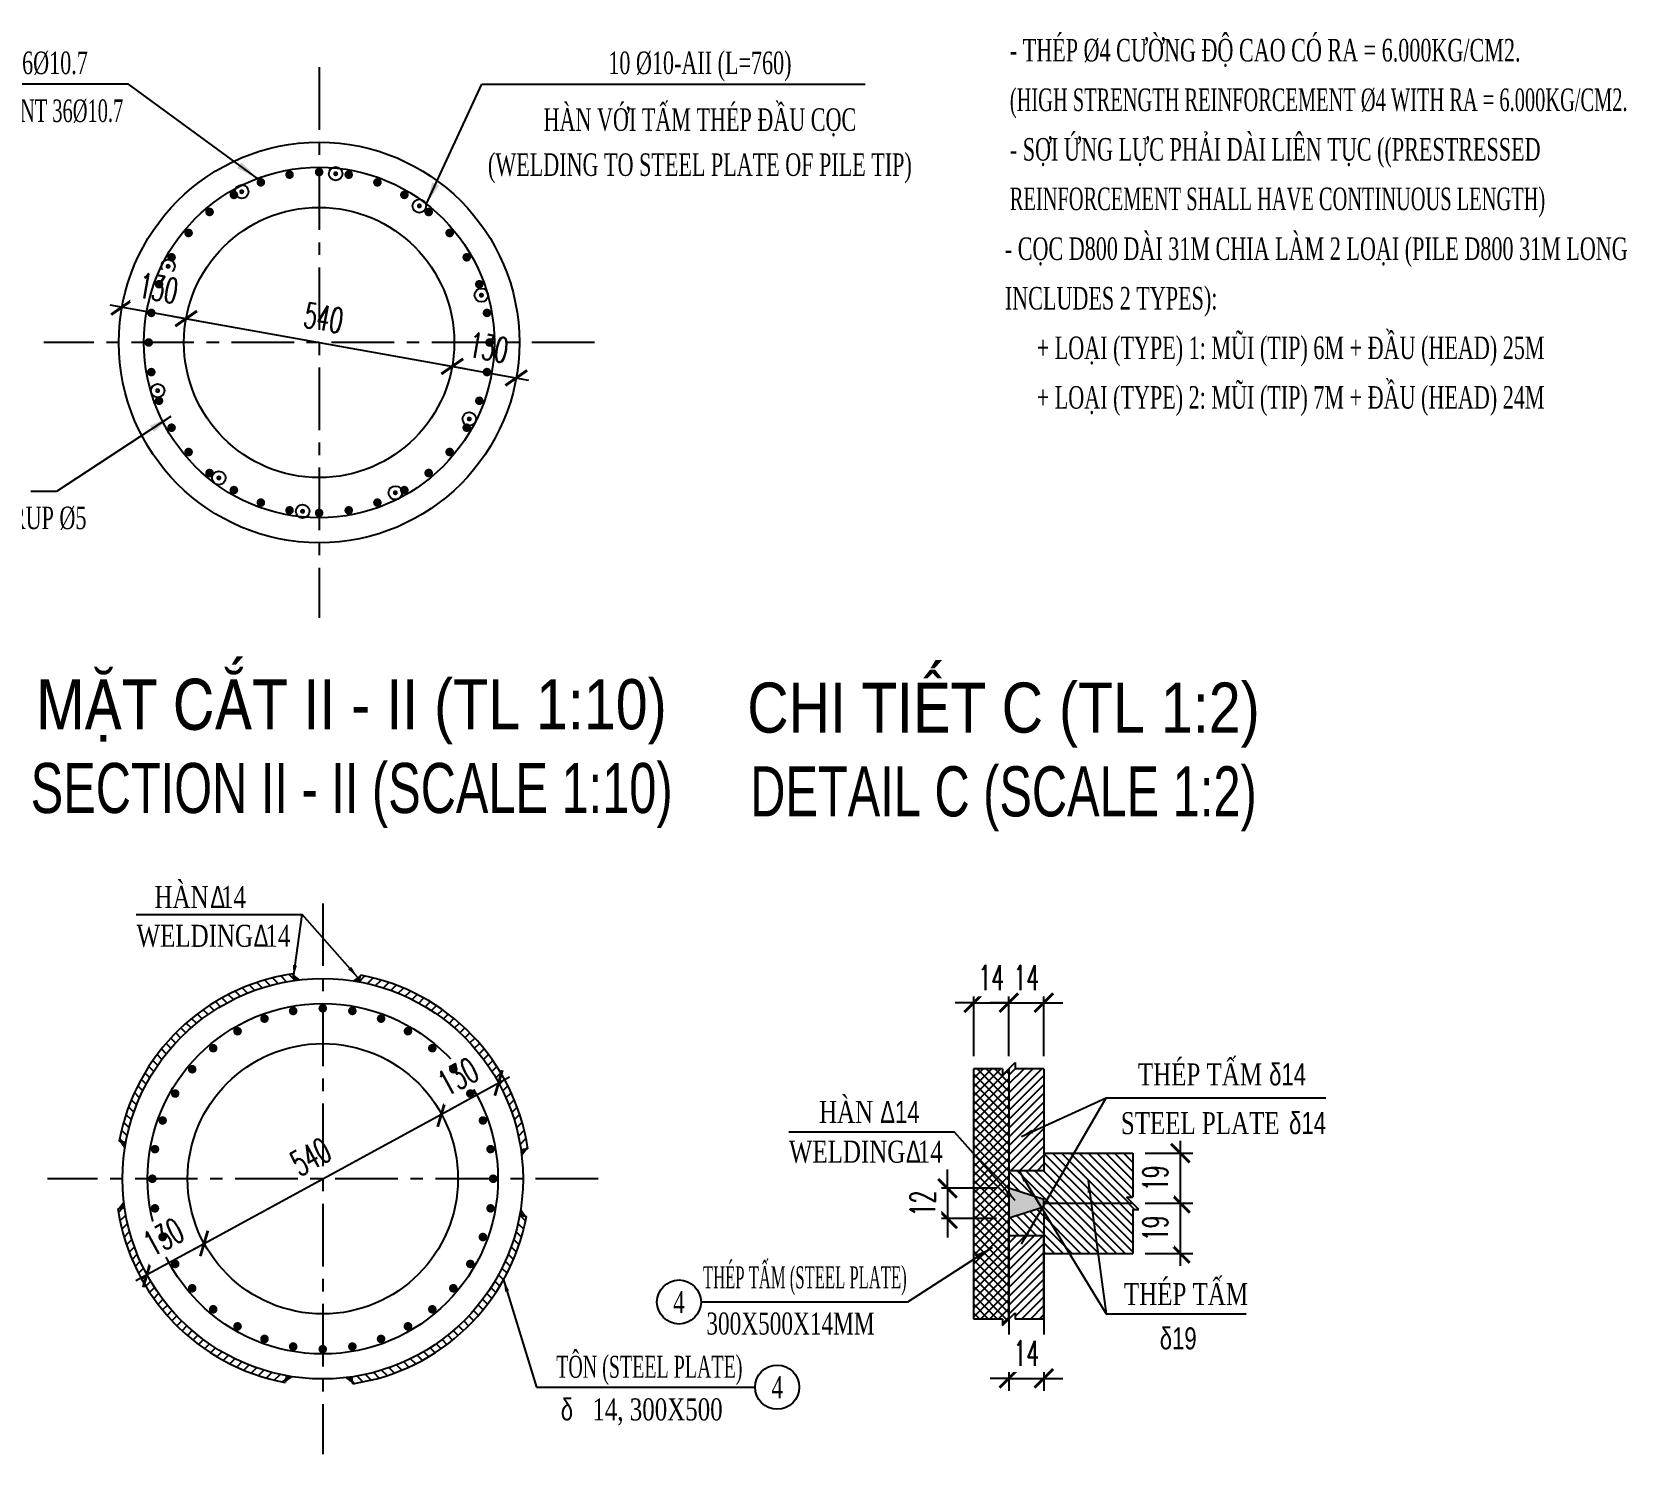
# Model space of a CAD drawing. Extents: x -687 to 808890, y -259 to 107959.
# Drawn here: x 772984 to 776171, y 73826 to 76667 of the extents above; entities that cross this region are included whole.
import ezdxf
from ezdxf.enums import TextEntityAlignment as Align

# ---------------------------------------------------------------- set-up
doc = ezdxf.new("R2010")
doc.units = 0
doc.header["$MEASUREMENT"] = 0
doc.header["$PDMODE"] = 3
doc.linetypes.add('CENTER', pattern=[2, 1.25, -0.25, 0.25, -0.25])
doc.layers.get('0').update_dxf_attribs({"color": 3, "linetype": 'CONTINUOUS'})
doc.layers.get('DEFPOINTS').update_dxf_attribs({"linetype": 'CONTINUOUS'})
for name, color, linetype in [('COBAN', 3, 'CONTINUOUS'), ('Hatch', 5, 'CONTINUOUS'), ('Kich thuoc', 4, 'CONTINUOUS'), ('KT', 2, 'CONTINUOUS'), ('KTHUOC', 2, 'CONTINUOUS'), ('Net vang', 2, 'CONTINUOUS'), ('Text', 3, 'CONTINUOUS'), ('Thep chu', 1, 'CONTINUOUS'), ('Thep dai', 6, 'CONTINUOUS'), ('Tim', 8, 'CENTER'), ('VIEN', 3, 'CONTINUOUS'), ('VL', 9, 'CONTINUOUS')]:
    doc.layers.add(name, color=color, linetype=linetype)
doc.styles.add('DIM', font='isocp.shx')
doc.styles.add('Kichthuoc', font='romans.shx', dxfattribs={"width": 0.6})
doc.styles.get("Standard").update_dxf_attribs({"font": 'vntimeh.shx', "width": 0.65})
doc.styles.add('SYMBOL', font='greeks.shx', dxfattribs={"width": 0.8})
doc.styles.add('Ten', font='VHARIALN.TTF')
doc.dimstyles.new('10a', dxfattribs={"dimscale": 200, "dimtxt": 0.22, "dimasz": 0.12, "dimexe": 0.12, "dimexo": 0.12, "dimgap": 0.1, "dimtad": 1, "dimdec": 0, "dimlfac": 0.5, "dimzin": 0, "dimdsep": 46, "dimtxsty": 'DIM', "dimblk": 'OBLIQUE', "dimcen": 0.09, "dimdle": 0.12, "dimclrd": 4, "dimclre": 4, "dimclrt": 3, "dimadec": 0, "dimazin": 0, "dimtfac": 1, "dimtdec": 0, "dimtmove": 0, "dimatfit": 0, "dimfxl": 1, "dimtolj": 1, "dimtzin": 0, "dimarcsym": 0})
doc.dimstyles.new('25', dxfattribs={"dimscale": 250, "dimtxt": 0.22, "dimasz": 0.15, "dimexe": 0.15, "dimexo": 0.2, "dimgap": 0.1, "dimtad": 1, "dimdec": 0, "dimzin": 0, "dimdsep": 46, "dimtxsty": 'DIM', "dimblk": 'OBLIQUE', "dimcen": 0.09, "dimdle": 0.15, "dimclrt": 3, "dimadec": 0, "dimazin": 0, "dimtfac": 1, "dimtdec": 0, "dimtix": 1, "dimtmove": 1, "dimatfit": 3, "dimfxl": 1, "dimtolj": 1, "dimtzin": 0, "dimarcsym": 0})
doc.dimstyles.new('Dim 250', dxfattribs={"dimscale": 250, "dimtxt": 0.2, "dimasz": 0.15, "dimexe": 0.1, "dimexo": 0.1, "dimgap": 0.1, "dimtad": 1, "dimdec": 0, "dimlfac": -1, "dimzin": 0, "dimdsep": 46, "dimtxsty": 'Kichthuoc', "dimblk": 'ARCHTICK', "dimcen": 0.1, "dimdle": 0.1, "dimclrd": 4, "dimclre": 4, "dimclrt": 3, "dimadec": 0, "dimazin": 0, "dimtfac": 1, "dimtdec": 0, "dimtix": 1, "dimtmove": 2, "dimatfit": 3, "dimfxl": 1, "dimtfill": 1, "dimtolj": 1, "dimtzin": 0, "dimarcsym": 0})
doc.dimstyles.new('Le 250', dxfattribs={"dimscale": 250, "dimtxt": 0.22, "dimasz": 0.18, "dimexe": 0.1, "dimexo": 0.2, "dimgap": 0.1, "dimtad": 1, "dimdec": 0, "dimzin": 0, "dimdsep": 46, "dimtxsty": 'Kichthuoc', "dimblk": 'ARCHTICK', "dimcen": 0, "dimdle": 0.1, "dimclrd": 2, "dimclre": 2, "dimclrt": 256, "dimadec": 0, "dimazin": 0, "dimtfac": 1, "dimtdec": 0, "dimtix": 1, "dimtmove": 2, "dimatfit": 3, "dimfxl": 1, "dimtolj": 1, "dimtzin": 0, "dimarcsym": 0})

# ---------------------------------------------------------------- blocks, each defined once
blk = doc.blocks.new('_ArchTick')
at = {"color": 0, "linetype": 'ByBlock', "const_width": 0.15}
blk.add_lwpolyline([(-0.5, -0.5), (0.5, 0.5)], dxfattribs=at)
blk = doc.blocks.new('*D146')
at = {"layer": 'DEFPOINTS', "color": 0}
for p in [(774935.9, 74354.3), (775005.9, 74334.3)]:
    blk.add_point(p, dxfattribs=at)
at = {"layer": 'Kich thuoc', "color": 4, "lineweight": -2}
for p, q in [((774935.9, 74329.3), (774935.9, 73952.1)), ((775005.9, 74309.3), (775005.9, 73952.1)), ((774935.9, 73977.1), (774898.4, 73977.1)), ((774935.9, 73977.1), (775005.9, 73977.1)), ((775005.9, 73977.1), (775043.4, 73977.1))]:
    blk.add_line(p, q, dxfattribs=at)
at = {"layer": 'Kich thuoc', "color": 4, "lineweight": -2, "xscale": 37.5, "yscale": 37.5, "zscale": 37.5}
blk.add_blockref('_ArchTick', (774935.9, 73977.1), dxfattribs=at)
at = {"layer": 'Kich thuoc', "color": 4, "lineweight": -2, "xscale": 37.5, "yscale": 37.5, "zscale": 37.5, "rotation": 180}
blk.add_blockref('_ArchTick', (775005.9, 73977.1), dxfattribs=at)
at = {"layer": 'Kich thuoc', "color": 3, "insert": (774970.9, 74027.1), "char_height": 50, "attachment_point": 5, "style": 'Kichthuoc', "bg_fill": 3, "box_fill_scale": 1.25, "bg_fill_color": 256, "bg_fill_true_color": 13158600, "bg_fill_transparency": 10645356}
blk.add_mtext('\\A1;14', dxfattribs=at)
at = {"layer": 'DEFPOINTS', "color": 0}
blk.add_point((775005.9, 73977.1), dxfattribs=at)
blk = doc.blocks.new('_Oblique')
at = {"color": 0, "linetype": 'ByBlock', "lineweight": -2}
blk.add_line((-0.5, -0.5), (0.5, 0.5), dxfattribs=at)
blk = doc.blocks.new('*D147')
at = {"layer": 'DEFPOINTS', "color": 0}
for p in [(774935.9, 74356.8), (774935.9, 74296.1)]:
    blk.add_point(p, dxfattribs=at)
at = {"layer": 'Kich thuoc', "color": 4, "lineweight": -2}
for p, q in [((774813.5, 74356.8), (774813.5, 74394.3)), ((774910.9, 74356.8), (774788.5, 74356.8)), ((774813.5, 74356.8), (774813.5, 74296.1)), ((774910.9, 74296.1), (774788.5, 74296.1)), ((774813.5, 74296.1), (774813.5, 74258.6))]:
    blk.add_line(p, q, dxfattribs=at)
at = {"layer": 'Kich thuoc', "color": 4, "lineweight": -2, "xscale": 37.5, "yscale": 37.5, "zscale": 37.5}
for p, rotation in [((774813.5, 74356.8), 270), ((774813.5, 74296.1), 90)]:
    blk.add_blockref('_ArchTick', p, dxfattribs=dict(at, rotation=rotation))
at = {"layer": 'Kich thuoc', "color": 3, "insert": (774763.5, 74326.5), "char_height": 50, "attachment_point": 5, "rotation": 90, "style": 'Kichthuoc', "bg_fill": 3, "box_fill_scale": 1.25, "bg_fill_color": 256, "bg_fill_true_color": 13158600, "bg_fill_transparency": 3}
blk.add_mtext('\\A1;12', dxfattribs=at)
at = {"layer": 'DEFPOINTS', "color": 0}
blk.add_point((774813.5, 74296.1), dxfattribs=at)
blk = doc.blocks.new('*D148')
at = {"layer": 'Kich thuoc', "color": 4, "lineweight": -2}
for p, q in [((775278.4, 74351.8), (775278.4, 74201.8)), ((775208.3, 74326.8), (775303.4, 74326.8)), ((775208.3, 74226.8), (775303.4, 74226.8))]:
    blk.add_line(p, q, dxfattribs=at)
at = {"layer": 'Kich thuoc', "color": 4, "lineweight": -2, "xscale": 37.5, "yscale": 37.5, "zscale": 37.5}
for p, rotation in [((775278.4, 74326.8), 90), ((775278.4, 74226.8), 270)]:
    blk.add_blockref('_ArchTick', p, dxfattribs=dict(at, rotation=rotation))
at = {"layer": 'Kich thuoc', "color": 3, "insert": (775228.4, 74276.8), "char_height": 50, "attachment_point": 5, "rotation": 90, "style": 'Kichthuoc', "bg_fill": 3, "box_fill_scale": 1.25, "bg_fill_color": 256, "bg_fill_true_color": 13158600, "bg_fill_transparency": 16192860}
blk.add_mtext('\\A1;19', dxfattribs=at)
at = {"layer": 'DEFPOINTS', "color": 0}
for p in [(775183.3, 74326.8), (775183.3, 74226.8), (775278.4, 74226.8)]:
    blk.add_point(p, dxfattribs=at)
blk = doc.blocks.new('*D149')
at = {"layer": 'Kich thuoc', "color": 4, "lineweight": -2}
for p, q in [((775278.4, 74451.8), (775278.4, 74301.8)), ((775208.3, 74426.8), (775303.4, 74426.8)), ((775208.3, 74326.8), (775303.4, 74326.8))]:
    blk.add_line(p, q, dxfattribs=at)
at = {"layer": 'Kich thuoc', "color": 4, "lineweight": -2, "xscale": 37.5, "yscale": 37.5, "zscale": 37.5}
for p, rotation in [((775278.4, 74426.8), 90), ((775278.4, 74326.8), 270)]:
    blk.add_blockref('_ArchTick', p, dxfattribs=dict(at, rotation=rotation))
at = {"layer": 'Kich thuoc', "color": 3, "insert": (775228.4, 74376.8), "char_height": 50, "attachment_point": 5, "rotation": 90, "style": 'Kichthuoc', "bg_fill": 3, "box_fill_scale": 1.25, "bg_fill_color": 256, "bg_fill_true_color": 13158600, "bg_fill_transparency": 9025980}
blk.add_mtext('\\A1;19', dxfattribs=at)
at = {"layer": 'DEFPOINTS', "color": 0}
for p in [(775183.3, 74426.8), (775183.3, 74326.8), (775278.4, 74326.8)]:
    blk.add_point(p, dxfattribs=at)
blk = doc.blocks.new('*D150')
at = {"layer": 'DEFPOINTS', "color": 0}
for p in [(774935.9, 74595.5), (775005.9, 74595.5)]:
    blk.add_point(p, dxfattribs=at)
at = {"layer": 'Kich thuoc', "color": 4, "lineweight": -2}
for p, q in [((774935.9, 74727.4), (774898.4, 74727.4)), ((774935.9, 74620.5), (774935.9, 74752.4)), ((774935.9, 74727.4), (775005.9, 74727.4)), ((775005.9, 74620.5), (775005.9, 74752.4)), ((775005.9, 74727.4), (775043.4, 74727.4))]:
    blk.add_line(p, q, dxfattribs=at)
at = {"layer": 'Kich thuoc', "color": 4, "lineweight": -2, "xscale": 37.5, "yscale": 37.5, "zscale": 37.5}
blk.add_blockref('_ArchTick', (774935.9, 74727.4), dxfattribs=at)
at = {"layer": 'Kich thuoc', "color": 4, "lineweight": -2, "xscale": 37.5, "yscale": 37.5, "zscale": 37.5, "rotation": 180}
blk.add_blockref('_ArchTick', (775005.9, 74727.4), dxfattribs=at)
at = {"layer": 'Kich thuoc', "color": 3, "insert": (774970.9, 74777.4), "char_height": 50, "attachment_point": 5, "style": 'Kichthuoc', "bg_fill": 3, "box_fill_scale": 1.25, "bg_fill_color": 256, "bg_fill_true_color": 13158600, "bg_fill_transparency": 9025980}
blk.add_mtext('\\A1;14', dxfattribs=at)
at = {"layer": 'DEFPOINTS', "color": 0}
blk.add_point((775005.9, 74727.4), dxfattribs=at)
blk = doc.blocks.new('*D151')
at = {"layer": 'DEFPOINTS', "color": 0}
for p in [(774865.9, 74595.5), (774935.9, 74595.5)]:
    blk.add_point(p, dxfattribs=at)
at = {"layer": 'Kich thuoc', "color": 4, "lineweight": -2}
for p, q in [((774865.9, 74727.4), (774828.4, 74727.4)), ((774865.9, 74620.5), (774865.9, 74752.4)), ((774865.9, 74727.4), (774935.9, 74727.4)), ((774935.9, 74620.5), (774935.9, 74752.4)), ((774935.9, 74727.4), (774973.4, 74727.4))]:
    blk.add_line(p, q, dxfattribs=at)
at = {"layer": 'Kich thuoc', "color": 4, "lineweight": -2, "xscale": 37.5, "yscale": 37.5, "zscale": 37.5}
blk.add_blockref('_ArchTick', (774865.9, 74727.4), dxfattribs=at)
at = {"layer": 'Kich thuoc', "color": 4, "lineweight": -2, "xscale": 37.5, "yscale": 37.5, "zscale": 37.5, "rotation": 180}
blk.add_blockref('_ArchTick', (774935.9, 74727.4), dxfattribs=at)
at = {"layer": 'Kich thuoc', "color": 3, "insert": (774900.9, 74777.4), "char_height": 50, "attachment_point": 5, "style": 'Kichthuoc', "bg_fill": 3, "box_fill_scale": 1.25, "bg_fill_color": 256, "bg_fill_true_color": 13158600, "bg_fill_transparency": 9025980}
blk.add_mtext('\\A1;14', dxfattribs=at)
at = {"layer": 'DEFPOINTS', "color": 0}
blk.add_point((774935.9, 74727.4), dxfattribs=at)
blk = doc.blocks.new('*D152')
at = {"layer": 'DEFPOINTS', "color": 0}
for p in [(773328.3, 74246.6), (773328.3, 74246.6), (773214.1, 74184.4)]:
    blk.add_point(p, dxfattribs=at)
at = {"layer": 'Kich thuoc', "color": 4, "lineweight": -2}
blk.add_line((773192.2, 74172.4), (773350.2, 74258.6), dxfattribs=at)
at = {"layer": 'Kich thuoc', "color": 4, "lineweight": -2, "xscale": 37.5, "yscale": 37.5, "zscale": 37.5}
for p, rotation in [((773328.3, 74246.6), 28.58698925842273), ((773214.1, 74184.4), 208.5869892584228)]:
    blk.add_blockref('_ArchTick', p, dxfattribs=dict(at, rotation=rotation))
at = {"layer": 'Kich thuoc', "color": 3, "insert": (773247.3, 74259.4), "char_height": 50, "attachment_point": 5, "rotation": 28.587, "style": 'Kichthuoc', "bg_fill": 3, "box_fill_scale": 1.25, "bg_fill_color": 256, "bg_fill_true_color": 13158600, "bg_fill_transparency": 11732736}
blk.add_mtext('\\A1;130', dxfattribs=at)
blk = doc.blocks.new('*D153')
at = {"layer": 'DEFPOINTS', "color": 0}
for p in [(773802.4, 74505), (773802.4, 74505), (773328.3, 74246.6)]:
    blk.add_point(p, dxfattribs=at)
at = {"layer": 'Kich thuoc', "color": 4, "lineweight": -2}
blk.add_line((773306.3, 74234.6), (773824.4, 74516.9), dxfattribs=at)
at = {"layer": 'Kich thuoc', "color": 4, "lineweight": -2, "xscale": 37.5, "yscale": 37.5, "zscale": 37.5}
for p, rotation in [((773802.4, 74505), 28.58698925857876), ((773328.3, 74246.6), 208.5869892585788)]:
    blk.add_blockref('_ArchTick', p, dxfattribs=dict(at, rotation=rotation))
at = {"layer": 'Kich thuoc', "color": 3, "insert": (773541.4, 74419.7), "char_height": 50, "attachment_point": 5, "rotation": 28.587, "style": 'Kichthuoc', "bg_fill": 3, "box_fill_scale": 1.25, "bg_fill_color": 256, "bg_fill_true_color": 13158600, "bg_fill_transparency": 11732736}
blk.add_mtext('\\A1;540', dxfattribs=at)
blk = doc.blocks.new('*D154')
at = {"layer": 'DEFPOINTS', "color": 0}
for p in [(773916.6, 74567.2), (773916.6, 74567.2), (773802.4, 74505)]:
    blk.add_point(p, dxfattribs=at)
at = {"layer": 'Kich thuoc', "color": 4, "lineweight": -2}
blk.add_line((773780.5, 74493), (773938.5, 74579.1), dxfattribs=at)
at = {"layer": 'Kich thuoc', "color": 4, "lineweight": -2, "xscale": 37.5, "yscale": 37.5, "zscale": 37.5}
for p, rotation in [((773916.6, 74567.2), 28.58698925876108), ((773802.4, 74505), 208.5869892587611)]:
    blk.add_blockref('_ArchTick', p, dxfattribs=dict(at, rotation=rotation))
at = {"layer": 'Kich thuoc', "color": 3, "insert": (773835.6, 74580), "char_height": 50, "attachment_point": 5, "rotation": 28.587, "style": 'Kichthuoc', "bg_fill": 3, "box_fill_scale": 1.25, "bg_fill_color": 256, "bg_fill_true_color": 13158600, "bg_fill_transparency": 11732736}
blk.add_mtext('\\A1;130', dxfattribs=at)
blk = doc.blocks.new('*D178')
at = {"layer": 'Kich thuoc', "color": 4, "lineweight": -2}
blk.add_line((773799.2, 76002.9), (773976.4, 75971.1), dxfattribs=at)
at = {"layer": 'Kich thuoc', "color": 4, "lineweight": -2, "xscale": 37.5, "yscale": 37.5, "zscale": 37.5}
for p, rotation in [((773823.9, 75998.5), 169.8069667111609), ((773951.8, 75975.5), 349.8069667111608)]:
    blk.add_blockref('_ArchTick', p, dxfattribs=dict(at, rotation=rotation))
at = {"layer": 'Kich thuoc', "color": 3, "insert": (773896.7, 76036.2), "char_height": 50, "attachment_point": 5, "rotation": 349.807, "style": 'Kichthuoc', "bg_fill": 3, "box_fill_scale": 1.25, "bg_fill_color": 256, "bg_fill_true_color": 13158600, "bg_fill_transparency": 8296996}
blk.add_mtext('\\A1;130', dxfattribs=at)
at = {"layer": 'DEFPOINTS', "color": 0}
for p in [(773823.9, 75998.5), (773951.8, 75975.5), (773951.8, 75975.5)]:
    blk.add_point(p, dxfattribs=at)
blk = doc.blocks.new('*D179')
at = {"layer": 'DEFPOINTS', "color": 0}
for p in [(773292.4, 76094.1), (773823.9, 75998.5), (773823.9, 75998.5)]:
    blk.add_point(p, dxfattribs=at)
at = {"layer": 'Kich thuoc', "color": 4, "lineweight": -2}
blk.add_line((773267.8, 76098.5), (773848.5, 75994.1), dxfattribs=at)
at = {"layer": 'Kich thuoc', "color": 4, "lineweight": -2, "xscale": 37.5, "yscale": 37.5, "zscale": 37.5}
for p, rotation in [((773292.4, 76094.1), 169.8069667109831), ((773823.9, 75998.5), 349.8069667109831)]:
    blk.add_blockref('_ArchTick', p, dxfattribs=dict(at, rotation=rotation))
at = {"layer": 'Kich thuoc', "color": 3, "insert": (773567, 76095.5), "char_height": 50, "attachment_point": 5, "rotation": 349.807, "style": 'Kichthuoc', "bg_fill": 3, "box_fill_scale": 1.25, "bg_fill_color": 256, "bg_fill_true_color": 13158600, "bg_fill_transparency": 8766896}
blk.add_mtext('\\A1;540', dxfattribs=at)
blk = doc.blocks.new('*D180')
at = {"layer": 'Kich thuoc', "color": 4, "lineweight": -2}
blk.add_line((773139.8, 76121.5), (773317, 76089.7), dxfattribs=at)
at = {"layer": 'Kich thuoc', "color": 4, "lineweight": -2, "xscale": 37.5, "yscale": 37.5, "zscale": 37.5}
for p, rotation in [((773164.4, 76117.1), 169.8069667108236), ((773292.4, 76094.1), 349.8069667108236)]:
    blk.add_blockref('_ArchTick', p, dxfattribs=dict(at, rotation=rotation))
at = {"layer": 'Kich thuoc', "color": 3, "insert": (773237.2, 76154.8), "char_height": 50, "attachment_point": 5, "rotation": 349.807, "style": 'Kichthuoc', "bg_fill": 3, "box_fill_scale": 1.25, "bg_fill_color": 256, "bg_fill_true_color": 13158600, "bg_fill_transparency": 11732736}
blk.add_mtext('\\A1;130', dxfattribs=at)
at = {"layer": 'DEFPOINTS', "color": 0}
for p in [(773164.4, 76117.1), (773292.4, 76094.1), (773292.4, 76094.1)]:
    blk.add_point(p, dxfattribs=at)

msp = doc.modelspace()

# ---------------------------------------------------------------- hatches: boundary and pattern name
at = {"layer": 'VL'}
h = msp.add_hatch(dxfattribs=at)
h.set_pattern_fill('ANSI31', color=256, scale=100, style=0)
h.set_pattern_definition([(45, (0, -34240.844), (-8.83883476, 8.83883476), [])])
h.paths.add_polyline_path([(775005.9, 74595.5), (774948.4, 74595.5), (774948.4, 74608), (774935.9, 74595.5), (774935.9, 74391.8), (775005.9, 74391.8)])
h.paths.add_polyline_path([(775005.9, 74261.8), (774935.9, 74261.8), (774935.9, 74095.4), (774948.4, 74107.9), (774948.4, 74095.4), (775005.9, 74095.4)])
h = msp.add_hatch(dxfattribs=at)
h.set_pattern_fill('ANSI31', color=256, scale=100, angle=90, style=0)
h.set_pattern_definition([(135, (0, -34240.844), (-8.83883476, -8.83883476), [])])
h.paths.add_polyline_path([(775183.3, 74314.3), (775195.8, 74314.3), (775183.3, 74326.8), (775005.9, 74326.8), (775005.9, 74319.3), (774935.9, 74296.8), (774935.9, 74261.8), (775005.9, 74261.8), (775005.9, 74226.8), (775183.3, 74226.8)])

# ---------------------------------------------------------------- linework, layer by layer
for centre, radius in [((773558.1, 76046.3), 400), ((773565.4, 74375.8), 270)]:
    msp.add_circle(centre, radius)
at = {"layer": 'COBAN'}
for p, q in [((774865.9, 74095.4), (774865.9, 74595.5)), ((775005.9, 74595.5), (775005.9, 74391.8)), ((775005.9, 74426.8), (775183.3, 74426.8)), ((774935.9, 74095.4), (774935.9, 74296.8)), ((775005.9, 74095.4), (775005.9, 74261.8))]:
    msp.add_line(p, q, dxfattribs=at)
at = {"layer": 'Hatch'}
for centre in [(773591.2, 76383.4), (773403.5, 76347.5), (773758.3, 76319.1), (773256.4, 76198.5), (773882.2, 76140.8), (773235.5, 75950.1), (773858, 75893.6), (773357.8, 75775.8), (773710.4, 75746.1), (773525.1, 75709.2)]:
    msp.add_circle(centre, 13.5, dxfattribs=at)
at = {"layer": 'KT'}
for p, q in [((775183.3, 74314.3), (775183.3, 74226.8)), ((774923.4, 74095.4), (774865.9, 74095.4)), ((774923.4, 74082.9), (774948.4, 74107.9)), ((774923.4, 74095.4), (774923.4, 74082.9)), ((774948.4, 74107.9), (774948.4, 74095.4)), ((775005.9, 74095.4), (774948.4, 74095.4))]:
    msp.add_line(p, q, dxfattribs=at)
msp.add_circle((774277, 74129.6), 44, dxfattribs=at)
at = {"layer": 'KTHUOC'}
for p, q in [((773192.4, 74903.6), (773523.9, 74903.6)), ((773992.3, 73959.4), (774429.2, 73959.4))]:
    msp.add_line(p, q, dxfattribs=at)
msp.add_circle((774473.2, 73959.4), 44, dxfattribs=at)
for points in [[(773505.6, 74785.2), (773507.5, 74771.6), (773521.2, 74773.3)], [(773640.5, 74782.6), (773638, 74769.1), (773624.5, 74771.4)], [(773158.5, 74450.9), (773172, 74448.4), (773169.8, 74434.9)], [(773974.7, 74435.6), (773961.2, 74433.6), (773962.9, 74420)], [(773972.2, 74300.6), (773958.7, 74303.1), (773961, 74316.6)], [(773490.2, 73969), (773492.7, 73982.4), (773506.2, 73980.2)], [(773625.1, 73966.4), (773623.2, 73980), (773609.6, 73978.2)]]:
    msp.add_solid(points, dxfattribs=at)
at = {"layer": 'Net vang', "const_width": 5.35}
for points in [[(773589.1, 76384.4, 1), (773593.2, 76382.5, 1)], [(773401.3, 76347, 1), (773405.7, 76348, 1)], [(773757.1, 76321.1, 1), (773759.4, 76317.2, 1)], [(773254.9, 76196.8, 1), (773257.9, 76200.2, 1)], [(773882.5, 76143, 1), (773882, 76138.5, 1)], [(773235.3, 75947.9, 1), (773235.7, 75952.3, 1)], [(773859.5, 75895.2, 1), (773856.5, 75891.9, 1)], [(773358.9, 75773.8, 1), (773356.6, 75777.7, 1)], [(773712.6, 75746.6, 1), (773708.2, 75745.7, 1)], [(773527.1, 75708.2, 1), (773523, 75710.1, 1)]]:
    msp.add_lwpolyline(points, format="xyb", close=True, dxfattribs=at)
at = {"layer": 'Thep chu', "const_width": 8.56}
for points in [[(773494.8, 76380.8, 1), (773503.2, 76382.3, 1)], [(773553.8, 76386.7, 1), (773562.4, 76386.7, 1)], [(773613, 76382.3, 1), (773621.4, 76380.8, 1)], [(773384.2, 76339, 1), (773391.6, 76343.2, 1)], [(773437.7, 76364.7, 1), (773445.7, 76367.6, 1)], [(773670.5, 76367.6, 1), (773678.6, 76364.7, 1)], [(773724.6, 76343.2, 1), (773732, 76339, 1)], [(773336, 76304.3, 1), (773342.6, 76309.8, 1)], [(773773.6, 76309.8, 1), (773780.2, 76304.3, 1)], [(773294.6, 76261.8, 1), (773300.1, 76268.4, 1)], [(773816.1, 76268.4, 1), (773821.6, 76261.8, 1)], [(773850.8, 76220.2, 1), (773855, 76212.8, 1)], [(773876.5, 76166.7, 1), (773879.4, 76158.7, 1)], [(773217.7, 76042, 1), (773217.7, 76050.6, 1)], [(773223.6, 75983, 1), (773222.1, 75991.4, 1)], [(773239.7, 75925.9, 1), (773236.8, 75933.9, 1)], [(773879.4, 75933.9, 1), (773876.5, 75925.9, 1)], [(773265.5, 75872.4, 1), (773261.2, 75879.8, 1)], [(773855, 75879.8, 1), (773850.8, 75872.4, 1)], [(773300.1, 75824.2, 1), (773294.6, 75830.8, 1)], [(773821.6, 75830.8, 1), (773816.1, 75824.2, 1)], [(773342.6, 75782.8, 1), (773336, 75788.3, 1)], [(773780.2, 75788.3, 1), (773773.6, 75782.8, 1)], [(773391.6, 75749.4, 1), (773384.2, 75753.6, 1)], [(773732, 75753.6, 1), (773724.6, 75749.4, 1)], [(773445.7, 75725, 1), (773437.7, 75727.9, 1)], [(773503.2, 75710.3, 1), (773494.8, 75711.8, 1)], [(773562.4, 75705.9, 1), (773553.8, 75705.9, 1)], [(773621.4, 75711.8, 1), (773613, 75710.3, 1)], [(773678.6, 75727.9, 1), (773670.5, 75725, 1)], [(773561.1, 74716.2, 1), (773569.6, 74716.2, 1)], [(773444.9, 74694.2, 1), (773453, 74697.1, 1)], [(773502, 74710.3, 1), (773510.5, 74711.8, 1)], [(773620.3, 74711.8, 1), (773628.7, 74710.3, 1)], [(773677.8, 74697.1, 1), (773685.8, 74694.2, 1)], [(773391.4, 74668.4, 1), (773398.9, 74672.7, 1)], [(773731.8, 74672.7, 1), (773739.3, 74668.4, 1)], [(773343.3, 74633.8, 1), (773349.8, 74639.3, 1)], [(773301.8, 74591.3, 1), (773307.3, 74597.9, 1)], [(773268.4, 74542.3, 1), (773272.7, 74549.7, 1)], [(773244, 74488.2, 1), (773246.9, 74496.2, 1)], [(773229.4, 74430.7, 1), (773230.9, 74439.1, 1)], [(773899.8, 74439.1, 1), (773901.3, 74430.7, 1)], [(773225, 74371.5, 1), (773225, 74380.1, 1)], [(773905.8, 74380.1, 1), (773905.8, 74371.5, 1)], [(773901.3, 74320.9, 1), (773899.8, 74312.5, 1)], [(773886.7, 74263.4, 1), (773883.8, 74255.3, 1)], [(773862.3, 74209.3, 1), (773858, 74201.9, 1)], [(773828.9, 74160.3, 1), (773823.4, 74153.7, 1)], [(773349.8, 74112.3, 1), (773343.3, 74117.8, 1)], [(773787.4, 74117.8, 1), (773780.9, 74112.3, 1)], [(773398.9, 74078.8, 1), (773391.4, 74083.1, 1)], [(773739.3, 74083.1, 1), (773731.8, 74078.8, 1)], [(773453, 74054.4, 1), (773444.9, 74057.4, 1)], [(773685.8, 74057.4, 1), (773677.8, 74054.4, 1)], [(773510.5, 74039.8, 1), (773502, 74041.3, 1)], [(773569.6, 74035.4, 1), (773561.1, 74035.4, 1)], [(773628.7, 74041.3, 1), (773620.3, 74039.8, 1)]]:
    msp.add_lwpolyline(points, format="xyb", close=True, dxfattribs=at)
at = {"layer": 'Thep dai'}
msp.add_circle((773565.4, 74375.8), 350, dxfattribs=at)
at = {"layer": 'VIEN'}
for p, q in [((773505.6, 74785.2), (773507.5, 74771.6)), ((773638, 74769.1), (773640.5, 74782.6)), ((773172, 74448.4), (773158.5, 74450.9)), ((773974.7, 74435.6), (773961.2, 74433.6)), ((773958.7, 74303.1), (773972.2, 74300.6)), ((773492.7, 73982.4), (773490.2, 73969)), ((773625.1, 73966.4), (773623.2, 73980))]:
    msp.add_line(p, q, dxfattribs=at)

# ---------------------------------------------------------------- texts
at = {"layer": 'Text'}
for s, height, width, p in [('thÐp øng suÊt tr\xadíc 36%%c10.7', 45, 0.65, (772759.3, 76582.5)), ('10 %%C10-aii (l=760)', 45, 0.65, (774318.7, 76582.5)), ('prestressed reinforcement 36%%c10.7', 45, 0.6, (772777.6, 76486.8)), ('hµn víi tÊm thÐp ®Çu cäc', 45, 0.65, (774318.7, 76469.1)), ('(welding to steel plate of pile tip)', 45, 0.65, (774318.7, 76379.1)), ('torsional stirrup %%C5', 45, 0.65, (772839.3, 75673.5)), ('T«n (steel plate)', 44, 0.6, (774217.7, 73978.2)), (' 14, 300x500', 44, 0.75, (774227.8, 73893.1))]:
    msp.add_text(s, height=height, dxfattribs=dict(at, width=width)).set_placement(p, align=Align.CENTER)
for s, height, width, p in [('- thÐp %%C4 c\xadêng ®é cao cã rA = 6.000kg/cm2.', 45, 0.65, (774937.9, 76607.7)), ('(high strength reinforcement %%C4 with rA = 6.000kg/cm2.', 45, 0.6, (774937.9, 76508.7)), ('- sîi øng lùc ph¶i dµi liªn tôc ((prestressed ', 45, 0.65, (774937.9, 76409.7)), ('reinforcement shall have continuous length)', 45, 0.6, (774937.9, 76310.7)), ('- cäc d800 dµi 31m chia lµm 2 lo¹i (pile d800 31m long ', 45, 0.65, (774927.9, 76211.2)), ('includes 2 types):', 45, 0.65, (774927.9, 76112.2)), ('+ lo¹i (type) 1: mòi (tip) 6m + ®Çu (head) 25m', 45, 0.65, (774991.6, 76013.2)), ('+ lo¹i (type) 2: mòi (tip) 7m + ®Çu (head) 24m', 45, 0.65, (774991.6, 75914.2)), ('Hµn  14', 44, 0.75, (773229.3, 74916.6)), ('welding  14', 44, 0.75, (773193.4, 74839.1)), ('ThÐp tÊm', 44, 0.75, (775193.8, 74562.2)), ('Hµn', 44, 0.75, (774556.7, 74487.3)), ('ThÐp tÊm (steel plate)', 44, 0.5, (774324.8, 74156.9)), ('ThÐp tÊm', 44, 0.75, (775165.9, 74123.4)), ('300x500x14mm', 44, 0.7, (774331.6, 74064.6))]:
    msp.add_text(s, height=height, dxfattribs=dict(at, width=width)).set_placement(p)
at = {"layer": 'Text', "color": 3, "style": 'Ten'}
for s, p in [('mÆt c¾t ii - ii (TL 1:10)', (773623.1, 75273.7)), ('chi tiÕt c (TL 1:2)', (774925.2, 75267))]:
    msp.add_text(s, height=100, dxfattribs=at).set_placement(p, align=Align.CENTER)
at = {"layer": 'Text', "color": 3, "style": 'Ten', "width": 0.85}
for s, p in [('section ii - ii (scale 1:10)', (773623.1, 75106.4)), ('detail c (scale 1:2)', (774925.2, 75099.7))]:
    msp.add_text(s, height=100, dxfattribs=at).set_placement(p, align=Align.CENTER)
at = {"layer": 'Text', "style": 'SYMBOL', "width": 0.75}
for s, p in [('D', (773340.8, 74916.6)), ('D', (773427.3, 74839.1)), ('d14', (775455.9, 74562.2)), ('D14', (774678.9, 74487.3)), ('d14', (775495.7, 74464.9)), ('d19', (775237.4, 74034.9)), ('d', (774040.8, 73893.1))]:
    msp.add_text(s, height=44, dxfattribs=at).set_placement(p)
at = {"layer": 'Text', "width": 0.7}
for p in [(774277, 74129.6), (774473.2, 73959.4)]:
    msp.add_text('4', height=44, dxfattribs=at).set_placement(p, align=Align.MIDDLE)

# ---------------------------------------------------------------- leaders
at = {"layer": 'Kich thuoc'}
for points in [[(773434.8, 76373.9), (773177.3, 76562.1), (772926, 76562.1)], [(773772, 76322), (773882.9, 76562.1), (774648.9, 76562.1)], [(773262, 75898.4), (773033.5, 75748.8), (772982.4, 75748.8)]]:
    msp.add_leader(points, dimstyle='Le 250', override={"dimtad": 0}, dxfattribs=at)
at = {"layer": 'KTHUOC'}
for points in [[(773506.6, 74778.4), (773523.9, 74903.6)], [(773635, 74778.7), (773523.9, 74903.6)], [(774960.9, 74460.3), (775130.1, 74537.7)], [(775094.1, 74371.8), (775130.1, 74105.9)], [(773926.5, 74174), (773992.3, 73959.4)]]:
    msp.add_leader(points, dimstyle='10a', dxfattribs=at)

# ---------------------------------------------------------------- next in the draw order: dimensions: what is measured, and where the dimension line sits
at = {"layer": 'Kich thuoc'}
for p1, p2, picture, middle in [((773823.9, 75998.5), (773951.8, 75975.5), '*D178', (773896.7, 76036.2)), ((773214.1, 74184.4), (773328.3, 74246.6), '*D152', (773247.3, 74259.4))]:
    dim = msp.add_aligned_dim(p1=p1, p2=p2, distance=0, dimstyle='Dim 250', dxfattribs=at)
    dim.commit()
    dim.dimension.update_dxf_attribs({"geometry": picture, "text_midpoint": middle})
dim = msp.add_linear_dim(base=(775005.9, 73977.1), p1=(774935.9, 74354.3), p2=(775005.9, 74334.3), dimstyle='Dim 250', override={"dimlfac": 0.2}, dxfattribs=at)
dim.commit()
dim.dimension.update_dxf_attribs({"geometry": '*D146', "text_midpoint": (774970.9, 74027.1)})

# ---------------------------------------------------------------- next in the draw order: hatches: boundary and pattern name
at = {"layer": 'VL'}
h = msp.add_hatch(dxfattribs=at)
h.set_pattern_fill('ANSI31', color=256, scale=100, angle=90, style=0)
h.set_pattern_definition([(135, (759357.118, 76640.264), (-8.838835, -8.838835), [])])
h.paths.add_polyline_path([(775005.9, 74391.8), (774935.9, 74391.8), (774935.9, 74356.8), (775005.9, 74334.3), (775005.9, 74326.8), (775183.3, 74326.8), (775170.8, 74339.3), (775183.3, 74339.3), (775183.3, 74426.8), (775005.9, 74426.8)])

# ---------------------------------------------------------------- next in the draw order: linework, layer by layer
at = {"layer": 'COBAN'}
for p, q in [((774935.9, 74595.5), (774935.9, 74354.3)), ((775005.9, 74319.3), (775005.9, 74334.3)), ((775005.9, 74326.8), (775183.3, 74326.8)), ((775005.9, 74226.8), (775183.3, 74226.8))]:
    msp.add_line(p, q, dxfattribs=at)
at = {"layer": 'KTHUOC'}
msp.add_solid([(773156, 74316), (773169.6, 74318), (773167.8, 74331.6)], dxfattribs=at)
at = {"layer": 'Thep chu', "const_width": 8.56}
for points in [[(773892.6, 76109.6, 1), (773894.1, 76101.2, 1)], [(773898.5, 76050.6, 1), (773898.5, 76042, 1)], [(773894.1, 75991.4, 1), (773892.6, 75983, 1)], [(773230.9, 74312.5, 1), (773229.4, 74320.9, 1)], [(773246.9, 74255.3, 1), (773244, 74263.4, 1)], [(773272.7, 74201.9, 1), (773268.4, 74209.3, 1)], [(773307.3, 74153.7, 1), (773301.8, 74160.3, 1)]]:
    msp.add_lwpolyline(points, format="xyb", close=True, dxfattribs=at)
at = {"layer": 'VIEN'}
msp.add_line((773156, 74316), (773169.6, 74318), dxfattribs=at)

# ---------------------------------------------------------------- next in the draw order: dimensions: what is measured, and where the dimension line sits
at = {"layer": 'Kich thuoc'}
for p1, p2, picture, middle in [((773292.4, 76094.1), (773823.9, 75998.5), '*D179', (773567, 76095.5)), ((773328.3, 74246.6), (773802.4, 74505), '*D153', (773541.4, 74419.7))]:
    dim = msp.add_aligned_dim(p1=p1, p2=p2, distance=0, dimstyle='Dim 250', dxfattribs=at)
    dim.commit()
    dim.dimension.update_dxf_attribs({"geometry": picture, "text_midpoint": middle})

# ---------------------------------------------------------------- next in the draw order: leaders
at = {"layer": 'KT'}
msp.add_leader([(774902.8, 74238.4), (774733.7, 74129.6), (774321, 74129.6)], dimstyle='25', override={"dimtix": 0}, dxfattribs=at)
at = {"layer": 'KTHUOC'}
for points in [[(774960.9, 74245.6), (775130.1, 74537.7), (775569.4, 74537.7)], [(774956, 74392.3), (775130.1, 74105.9), (775409.8, 74105.9)]]:
    msp.add_leader(points, dimstyle='10a', dxfattribs=at)

# ---------------------------------------------------------------- next in the draw order: linework, layer by layer
at = {"layer": 'Tim', "ltscale": 100}
for p, q in [((773558.1, 76596.3), (773558.1, 75496.3)), ((774108.1, 76046.3), (773008.1, 76046.3)), ((773565.4, 74925.8), (773565.4, 73825.8)), ((774115.4, 74375.8), (773015.4, 74375.8))]:
    msp.add_line(p, q, dxfattribs=at)
at = {"layer": 'VIEN'}
for start, end in [(98.3097, 169.5337), (188.3097, 259.5337), (278.3097, 349.5337)]:
    msp.add_arc((773565.4, 74375.8), 413.7, start, end, dxfattribs=at)

# ---------------------------------------------------------------- next in the draw order: dimensions: what is measured, and where the dimension line sits
at = {"layer": 'Kich thuoc'}
for p1, p2, picture, middle in [((773164.4, 76117.1), (773292.4, 76094.1), '*D180', (773237.2, 76154.8)), ((773802.4, 74505), (773916.6, 74567.2), '*D154', (773835.6, 74580))]:
    dim = msp.add_aligned_dim(p1=p1, p2=p2, distance=0, dimstyle='Dim 250', dxfattribs=at)
    dim.commit()
    dim.dimension.update_dxf_attribs({"geometry": picture, "text_midpoint": middle})
dim = msp.add_linear_dim(base=(775005.9, 74727.4), p1=(774935.9, 74595.5), p2=(775005.9, 74595.5), dimstyle='Dim 250', override={"dimlfac": 0.2}, dxfattribs=at)
dim.commit()
dim.dimension.update_dxf_attribs({"geometry": '*D150', "text_midpoint": (774970.9, 74777.4)})
dim = msp.add_linear_dim(base=(774813.5, 74296.1), p1=(774935.9, 74356.8), p2=(774935.9, 74296.1), angle=90, dimstyle='Dim 250', override={"dimlfac": 0.2}, dxfattribs=at)
dim.commit()
dim.dimension.update_dxf_attribs({"geometry": '*D147', "text_midpoint": (774763.5, 74326.5)})
dim = msp.add_linear_dim(base=(775278.4, 74226.8), p1=(775183.3, 74326.8), p2=(775183.3, 74226.8), angle=90, text='19', dimstyle='Dim 250', override={"dimlfac": 0.2}, dxfattribs=at)
dim.commit()
dim.dimension.update_dxf_attribs({"geometry": '*D148', "text_midpoint": (775228.4, 74276.8)})

# ---------------------------------------------------------------- next in the draw order: hatches: boundary and pattern name
at = {"layer": 'Hatch'}
h = msp.add_hatch(dxfattribs=at)
h.set_pattern_fill('ANSI31', color=256, scale=114.285714, style=0)
h.set_pattern_definition([(45, (770757.216, 71464.227), (-10.101525, 10.101525), [])])
h.paths.add_polyline_path([(773640.5, 74782.6), (773638, 74769.1, -0.321181), (773961.2, 74433.6), (773974.7, 74435.6, 0.321181)])
h.paths.add_polyline_path([(773169.6, 74318), (773156, 74316, 0.321181), (773490.2, 73969), (773492.7, 73982.4, -0.321181)])
h = msp.add_hatch(dxfattribs=at)
h.set_pattern_fill('ANSI31', color=256, scale=114.285714, angle=90, style=0)
h.set_pattern_definition([(135, (770757.216, 71464.227), (-10.101525, -10.101525), [])])
h.paths.add_polyline_path([(773158.5, 74450.9), (773172, 74448.4, -0.321181), (773507.5, 74771.6), (773505.6, 74785.2, 0.321181)])
h.paths.add_polyline_path([(773623.2, 73980), (773625.1, 73966.4, 0.321181), (773972.2, 74300.6), (773958.7, 74303.1, -0.321181)])
at = {"layer": 'KT'}
msp.add_hatch(color=256, dxfattribs=at).paths.add_polyline_path([(774935.9, 74356.8), (774935.9, 74296.8), (775005.9, 74319.3), (775005.9, 74334.3)])

# ---------------------------------------------------------------- next in the draw order: linework, layer by layer
for centre, radius in [((773558.1, 76046.3), 270), ((773565.4, 74375.8), 400)]:
    msp.add_circle(centre, radius)
at = {"layer": 'COBAN'}
for p, q in [((775005.9, 74391.8), (774935.9, 74391.8)), ((774935.9, 74356.8), (774935.9, 74296.8)), ((775005.9, 74334.3), (774935.9, 74356.8)), ((775005.9, 74319.3), (774935.9, 74296.8)), ((775005.9, 74261.8), (774935.9, 74261.8))]:
    msp.add_line(p, q, dxfattribs=at)
at = {"layer": 'Thep chu', "const_width": 8.56}
for points in [[(773261.2, 76212.8, 1), (773265.5, 76220.2, 1)], [(773236.8, 76158.7, 1), (773239.7, 76166.7, 1)], [(773222.1, 76101.2, 1), (773223.6, 76109.6, 1)], [(773780.9, 74639.3, 1), (773787.4, 74633.8, 1)], [(773823.4, 74597.9, 1), (773828.9, 74591.3, 1)], [(773858, 74549.7, 1), (773862.3, 74542.3, 1)], [(773883.8, 74496.2, 1), (773886.7, 74488.2, 1)]]:
    msp.add_lwpolyline(points, format="xyb", close=True, dxfattribs=at)
at = {"layer": 'Thep dai'}
msp.add_circle((773558.1, 76046.3), 350, dxfattribs=at)
at = {"layer": 'VIEN'}
msp.add_arc((773565.4, 74375.8), 413.7, 8.3097, 79.5337, dxfattribs=at)

# ---------------------------------------------------------------- next in the draw order: texts
at = {"layer": 'Text', "width": 0.75}
msp.add_text('welding  14', height=44, dxfattribs=at).set_placement((774496.5, 74407.9))
at = {"layer": 'Text', "style": 'SYMBOL', "width": 0.75}
msp.add_text('D', height=44, dxfattribs=at).set_placement((774730.4, 74407.9))

# ---------------------------------------------------------------- next in the draw order: dimensions: what is measured, and where the dimension line sits
at = {"layer": 'Kich thuoc'}
dim = msp.add_linear_dim(base=(774935.9, 74727.4), p1=(774865.9, 74595.5), p2=(774935.9, 74595.5), dimstyle='Dim 250', override={"dimlfac": 0.2}, dxfattribs=at)
dim.commit()
dim.dimension.update_dxf_attribs({"geometry": '*D151', "text_midpoint": (774900.9, 74777.4)})
dim = msp.add_linear_dim(base=(775278.4, 74326.8), p1=(775183.3, 74426.8), p2=(775183.3, 74326.8), angle=90, text='19', dimstyle='Dim 250', override={"dimlfac": 0.2}, dxfattribs=at)
dim.commit()
dim.dimension.update_dxf_attribs({"geometry": '*D149', "text_midpoint": (775228.4, 74376.8)})

# ---------------------------------------------------------------- next in the draw order: leaders
at = {"layer": 'KTHUOC'}
msp.add_leader([(774948.6, 74332.2), (774827, 74468.9), (774496.4, 74468.9)], dimstyle='10a', dxfattribs=at)

# ---------------------------------------------------------------- next in the draw order: hatches: boundary and pattern name
at = {"layer": 'VL'}
h = msp.add_hatch(dxfattribs=at)
h.set_pattern_fill('ANSI37', color=256, scale=100, style=0)
h.set_pattern_definition([(45, (759269.173, 76640.264), (-8.838835, 8.838835), []), (135, (759269.173, 76640.264), (-8.838835, -8.838835), [])])
h.paths.add_polyline_path([(774935.9, 74595.5), (774923.4, 74583), (774923.4, 74595.5), (774865.9, 74595.5), (774865.9, 74095.4), (774923.4, 74095.4), (774923.4, 74082.9), (774935.9, 74095.4), (774935.9, 74296.8), (774935.9, 74356.8)])

# ---------------------------------------------------------------- next in the draw order: linework, layer by layer
at = {"layer": 'KT'}
for p, q in [((774923.4, 74583), (774948.4, 74608)), ((774948.4, 74608), (774948.4, 74595.5)), ((774923.4, 74595.5), (774865.9, 74595.5)), ((774923.4, 74595.5), (774923.4, 74583)), ((775005.9, 74595.5), (774948.4, 74595.5)), ((775183.3, 74426.8), (775183.3, 74339.3)), ((775170.8, 74339.3), (775183.3, 74339.3)), ((775195.8, 74314.3), (775170.8, 74339.3)), ((775183.3, 74314.3), (775195.8, 74314.3))]:
    msp.add_line(p, q, dxfattribs=at)

# ---------------------------------------------------------------- next in the draw order: texts
at = {"layer": 'Text', "width": 0.75}
msp.add_text('steel plate', height=44, dxfattribs=at).set_placement((775159.6, 74464.9))

doc.saveas('drawing.dxf')
